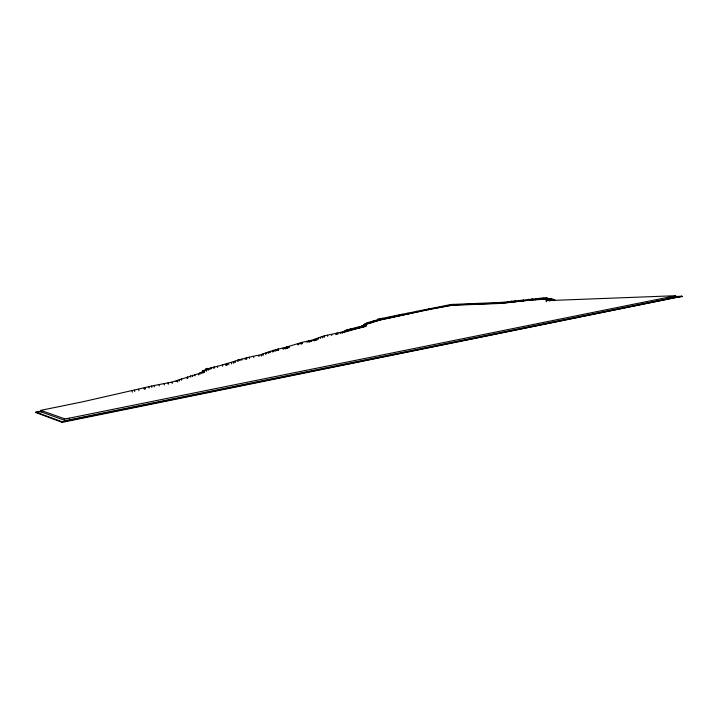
<?xml version="1.0" encoding="UTF-8"?>
<svg xmlns="http://www.w3.org/2000/svg" width="718" height="718" viewBox="0 0 718 718"><rect width="100%" height="100%" fill="white"/><g stroke="black" fill="none" stroke-linecap="round" stroke-linejoin="round"><path stroke-width="1.08" d="M377.56 320.596L429.687 309.386L451.703 305.347L501.667 303.391L528.924 300.205L547.412 299.074L547.242 298.024L543.858 297.925L501.532 302.386L450.832 304.513L377.497 319.304L377.704 320.838L366.997 324.024L363.873 326.134C365.049 321.422 374.024 322.041 377.408 319.609M375.209 320.919L427.865 309.539L452.699 304.926L502.977 303.023L542.79 298.805L548.714 298.473L550.257 299.056L546.981 298.868M551.918 300.259L551.774 299.191L549.351 299.783L549.494 300.851C554.817 300.196 548.462 298.805 546.551 299.693L546.551 298.275L547.242 298.024M546.551 299.693L546.551 298.275M261.397 355.975L261.397 354.432L273.522 350.321L286.5 347.081L286.679 348.239M365.92 325.101L346.911 329.912L344.837 330.917L344.999 331.976L366.072 326.134L365.92 325.101L363.721 325.11M343.375 331.994L363.353 326.555L361.172 326.959L362.5 326.519M370.955 322.606L375.047 320.973M362.437 325.936L364.52 324.33L370.739 322.427M361.172 326.959L364.52 324.33M546.317 301.731L546.174 300.654L675.674 295.717L69.368 418.145A4.335 0.467 -10.2 0 1 64.297 418.684L40.827 410.346L82.929 401.748L154.182 385.485L171.934 382.12L198.527 373.674L208.005 369.133L208.211 370.407M201.004 372.92L204.63 371.044L202.548 370.928L204.702 371.475M176.009 381.518L176.574 381.043L176.655 381.491M361.127 326.609L362.428 325.837M317.168 338.618L317.338 339.722L314.008 340.835L313.829 339.722L314.493 339.246L324.195 335.88L344.29 331.536L344.452 332.613L343.949 331.411L344.837 330.917M205.734 369.115L206.254 370.47L205.734 369.115C224.743 365.372 242.02 357.699 261.199 354.773M269.995 352.385L270.91 351.811M341.346 332.901L342.558 332.622M286.5 347.081L301.856 342.414L302.027 343.545M311.989 340.664L315.965 339.856M284.041 348.517L284.597 348.67M344.658 331.599L343.671 331.662M202.611 371.35L207.735 369.267M202.548 370.928L205.976 369.608M265.489 353.723L266.89 353.121M301.856 342.414L313.829 339.722M550.212 298.706C547.861 300.007 554.269 298.033 554.781 300.268L553.982 299.433M546.685 299.325L547.412 299.074M41.761 411.477L41.105 411.863L64.575 420.308A4.335 0.476 -10.2 0 0 69.655 419.779L675.835 297.01L674.929 296.929M554.736 299.909L553.623 300.654M348.786 330.504L348.32 330.289M261.397 355.177L263.039 354.647M275.407 350.653L276.089 350.456M274.249 350.94L273.244 351.632M546.174 300.654L549.351 299.783M299.891 343.644L300.77 343.455M35.9 412.123L62.134 421.798L682.046 296.256L62.233 422.346L35.99 412.608L35.9 412.123L41.303 411.055M35.99 412.608L41.393 411.54M208.624 369.411L210.311 369.079M322.678 337.047L324.59 336.679M286.069 347.889L287.308 348.05M543.921 299.065L546.084 298.894M363.873 326.134L366.072 326.134M546.407 298.643L550.41 298.491L551.774 299.191M668.691 296.758L682.046 296.256M672.694 297.01L682.1 296.678M206.048 369.187L208.005 369.133M551.128 299.496L554.027 299.783M40.899 410.409L41.15 411.89M69.368 418.145L69.655 419.779M64.297 418.684L64.575 420.308M62.134 421.798L62.233 422.346M151.642 386.06L151.875 387.442M148.895 386.661L149.129 388.052M145.215 387.639L145.449 389.03M144.103 387.998L144.336 389.389M138.673 389.309L138.906 390.709M134.508 390.188L134.751 391.588M132.076 390.78L132.318 392.19M171.934 382.12L172.158 383.502M168.084 382.873L168.308 384.256M164.162 383.574L164.386 384.956M159.037 384.525L159.27 385.907M154.182 385.485L154.406 386.867M194.82 374.625L195.045 375.954M192.388 375.236L192.603 376.573M190.432 375.864L190.647 377.192M187.613 376.95L187.829 378.287M186.886 377.336L187.111 378.682M181.457 378.853L181.681 380.208M179.626 379.319L179.464 381.007L179.24 379.651M177.561 380.711L177.786 382.084M214.332 366.799L214.538 368.065M213.443 367.051L213.65 368.316M210.939 367.643L211.146 368.917M207.583 368.298L207.789 369.573M206.344 369.967L206.551 371.251M204.513 370.739L204.271 372.454L204.065 371.152M203.149 371.583L203.356 372.893M201.776 372.328L201.991 373.638M199.748 373.037L199.963 374.347M198.527 373.674L198.742 374.993M235.217 361.127L235.414 362.357M234.077 361.477L234.274 362.716M233.341 361.953L233.538 363.191M231.483 362.689L231.69 363.936M228.575 363.425L228.782 364.672M227.247 363.766L227.453 365.022M226.323 364.017L226.52 365.274M225.64 364.241L225.847 365.489M222.517 365.022L222.715 366.288M217.41 366.18L217.617 367.445M253.616 356.415L253.804 357.627M249.182 357.259L249.379 358.47M246.579 357.815L246.777 359.036M246.247 357.932L246.436 359.153M245.017 358.318L245.206 359.538M241.706 359.036L241.894 360.256M239.884 359.368L240.081 360.589M238.313 359.781L238.511 361.001M237.407 360.014L237.667 361.334M278.378 349.056L278.557 350.222M278.054 349.136L278.234 350.303M277.588 349.271L277.767 350.438M276.403 349.567L276.592 350.734M275.371 349.854L275.559 351.03M273.522 350.321L273.702 351.497M272.589 350.896L272.777 352.071M269.349 351.667L269.537 352.852M268.155 352.179L268.344 353.364M265.624 353.121L265.813 354.315M263.021 353.965L263.21 355.168M261.397 354.432L261.585 355.625M258.794 355.41L258.983 356.622M298.715 343.617L298.885 344.748M297.782 343.787L297.952 344.927M289.139 346.39L289.318 347.539L287.909 347.808L287.73 346.659M287.021 346.839L287.209 347.988M286.706 346.982L286.922 348.356M285.369 347.763L285.558 348.93M283.107 348.239L283.287 349.406M320.327 337.307L320.497 338.402M318.433 338.043L318.604 339.147M314.493 339.246L314.663 340.359M311.352 340.341L311.522 341.463M310.391 340.61L310.571 341.732M309.314 340.879L309.485 342.001M308.677 341.059L308.848 342.19M306.954 341.472L307.124 342.603M302.107 342.306L302.269 343.635M301.632 342.737L301.802 343.868M301.004 343.024L301.183 344.155M342.324 332.039L342.486 333.116M340.179 332.605L340.341 333.682M337.81 333.035L337.981 334.112M336.787 333.251L336.957 334.328M336.491 333.349L336.652 334.426M335.746 333.61L335.916 334.687M331.581 334.489L331.743 335.566M327.525 335.243L327.695 336.329M324.195 335.88L324.356 336.966M322.211 336.688L322.382 337.783M364.618 325.039L364.771 326.071M364.636 325.837L364.798 326.878M363.999 324.886L364.152 325.909M363.2 326.196L363.353 327.237M362.384 325.595L362.473 326.178M360.391 326.726L360.544 327.776M359.458 326.95L359.61 327.991M358.668 327.184L358.82 328.225M355.347 327.83L355.5 328.88M352.466 328.467L352.628 329.517M350.725 328.907L350.887 329.957M350.546 328.979L350.698 330.029M349.594 329.23L349.756 330.289M348.463 329.526L348.616 330.585M346.911 329.912L347.063 330.971M346.148 330.253L346.309 331.312M345.879 330.576L346.04 331.644M382.712 318.289L382.856 319.268M380.289 318.702L380.432 319.689M379.095 318.927L379.239 319.905M377.497 319.304L377.704 320.838M375.568 320.327L375.72 321.314M373.225 320.964L373.378 321.96M373.1 321.081L373.252 322.077M371.61 321.745L371.762 322.75M370.003 322.247L370.156 323.253M368.298 322.651L368.451 323.665M366.853 323.019L366.997 324.024M366.503 323.297L366.656 324.303M365.444 323.692L365.597 324.707M365.148 323.998L365.3 325.012M364.816 324.204L365.031 325.46M402.924 314.035L403.058 315.005M401.506 314.367L401.649 315.337M399.029 314.861L399.172 315.83M397.198 315.283L397.341 316.252M396.74 315.435L396.883 316.405M394.299 316.064L394.442 317.042M392.154 316.512L392.306 317.482M390.036 316.952L390.179 317.93M386.455 317.625L386.598 318.604M428.368 308.83L428.502 309.781M424.383 309.611L424.517 310.562M420.82 310.284L420.954 311.235M416.871 311.109L417.005 312.07M415.812 311.504L415.955 312.456M408.021 313.057L408.156 314.017M449.755 304.692L449.89 305.635M429.543 308.444L429.687 309.386M428.7 308.668L428.834 309.62M453.067 304.261L453.202 305.204M515.003 300.654L515.138 301.668M511.79 300.986L511.934 302M507.725 301.488L507.859 302.493M501.532 302.386L501.667 303.391M535.538 298.814L535.682 299.846M532.666 298.885L532.801 299.909M531.939 298.912L532.083 299.936M528.789 299.182L528.924 300.205M523.305 299.927L523.44 300.95M518.567 300.384L518.71 301.398M551.541 298.966L551.684 300.025M551.083 298.769L551.2 300.501M550.921 298.571L551.065 299.621M550.41 298.491L550.553 299.55M548.561 298.517L548.705 299.577M546.075 297.862L546.21 298.903M543.858 297.925L544.002 298.957M541.21 298.132L541.354 299.164M539.272 298.338L539.415 299.37M674.767 295.663L674.83 296.139M674.597 296.076L674.758 297.342"/></g></svg>
